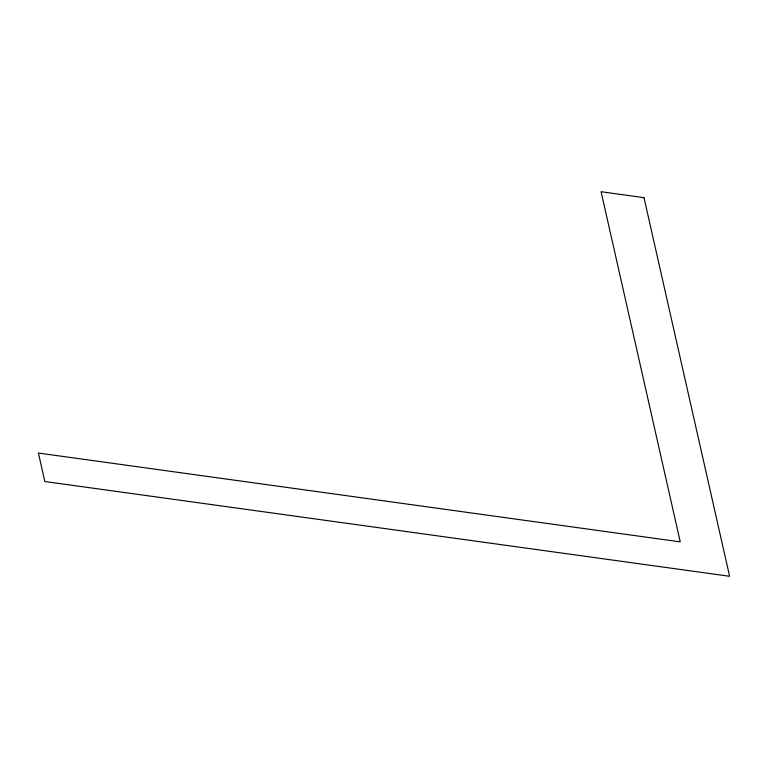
<?xml version="1.0" encoding="UTF-8"?>
<svg xmlns="http://www.w3.org/2000/svg" width="768" height="768" viewBox="0 0 768 768"><rect width="100%" height="100%" fill="white"/><g stroke="black" fill="none" stroke-linecap="round" stroke-linejoin="round"><path stroke-width="1.15" d="M643.997 197.654L601.085 191.722L680.246 541.872L38.4 453.043L44.842 481.517L729.6 576.278L643.997 197.654"/></g></svg>
